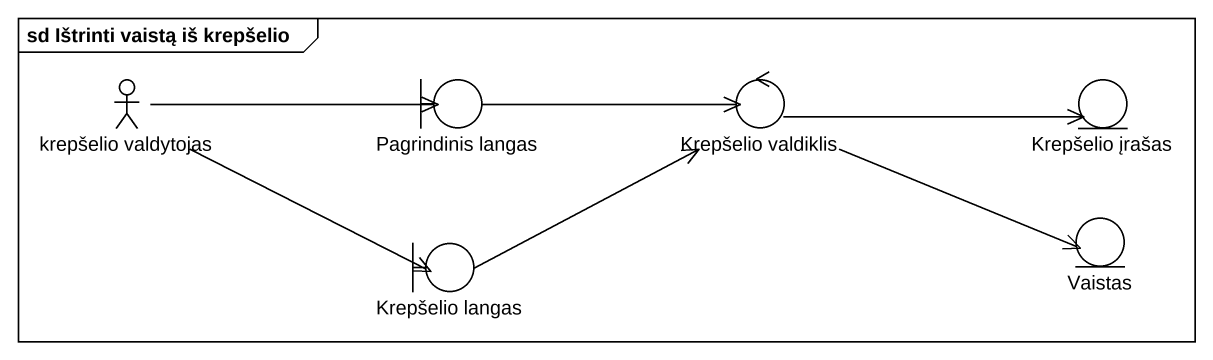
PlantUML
@startuml
mainframe sd Ištrinti vaistą iš krepšelio
actor "krepšelio valdytojas" as krepšelio_valdytojas
boundary "Pagrindinis langas" as Pagrindinis_langas
control "Krepšelio valdiklis" as Krepšelio_valdiklis
entity "Krepšelio įrašas" as Krepšelio_įrašas
boundary "Krepšelio langas" as Krepšelio_langas
entity Vaistas
krepšelio_valdytojas -right-> Pagrindinis_langas
krepšelio_valdytojas -right-> Krepšelio_langas
Pagrindinis_langas -right-> Krepšelio_valdiklis
Krepšelio_valdiklis -right-> Krepšelio_įrašas
Krepšelio_valdiklis -right-> Vaistas
Krepšelio_langas -right-> Krepšelio_valdiklis
@enduml
